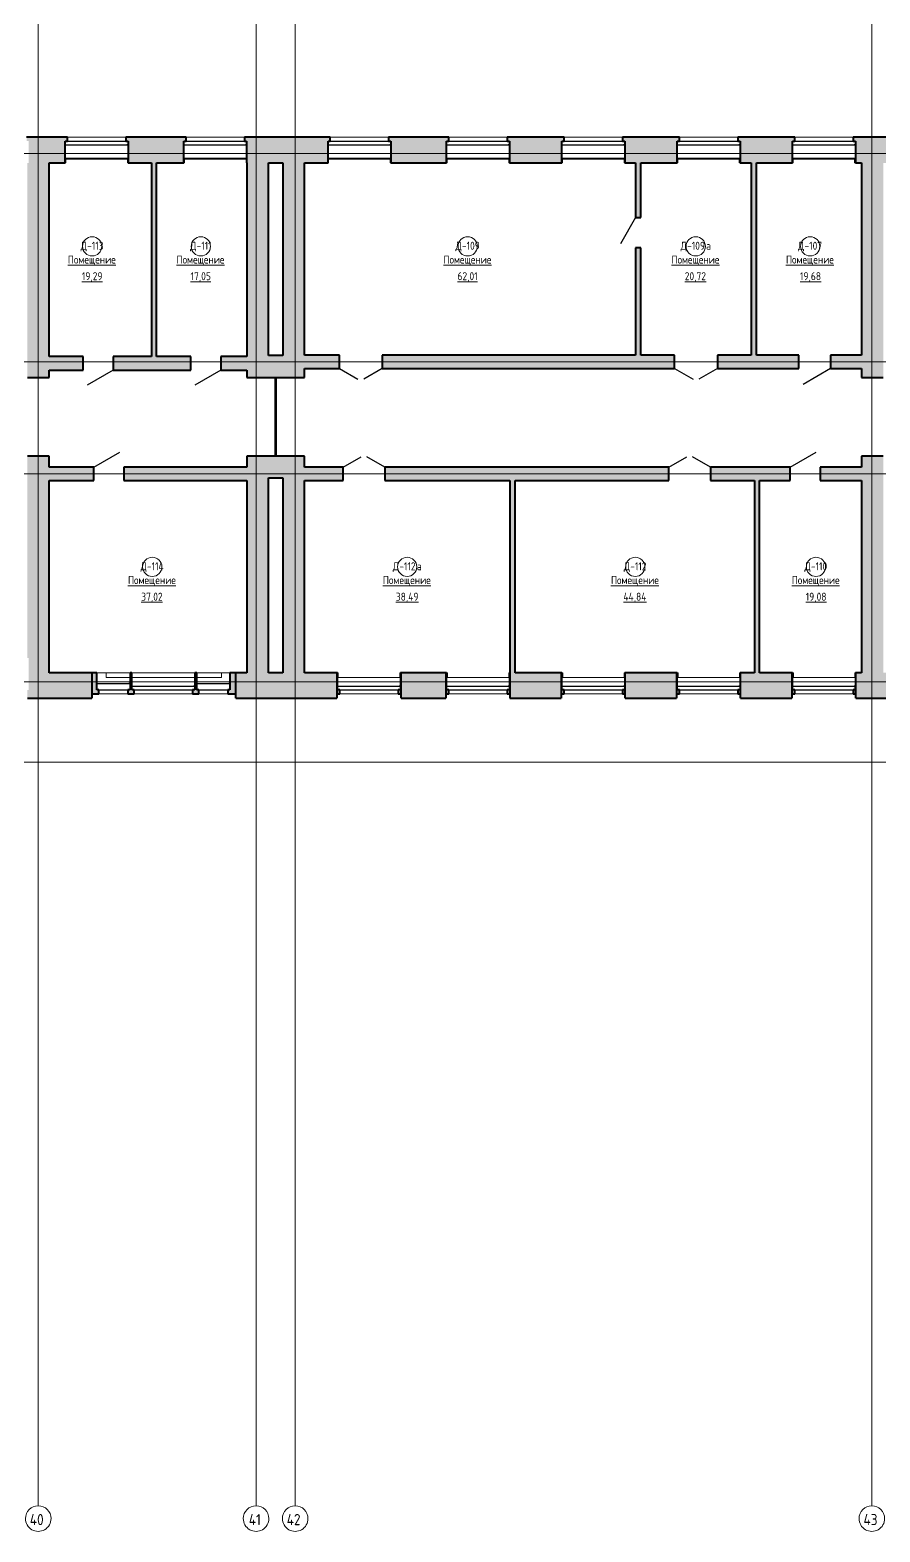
# Model space of a CAD drawing. Header units: millimetres. Extents: x -13853 to 411335, y -23261 to 161252.
# Drawn here: x 309983 to 336512, y -23261 to 23645 of the extents above; entities that cross this region are included whole.
import ezdxf

# ---------------------------------------------------------------- set-up
doc = ezdxf.new("R2010")
doc.units = ezdxf.units.MM
doc.linetypes.add('ADSK_Линия сетки', pattern=[21, 12, -3, 3, -3])
for name, color, linetype, lineweight in [('Двери', 7, 'Continuous', 18), ('Каркас_Импост', 7, 'Continuous', 30), ('Марки помещений', 7, 'Continuous', 18), ('Окна', 7, 'Continuous', 18), ('Оси', 7, 'Continuous', 9), ('Остекление', 7, 'Continuous', 30), ('Панель', 7, 'Continuous', 30), ('Перекрытия', 7, 'Continuous', 18), ('Стены', 7, 'Continuous', 18), ('Стены разрез', 7, 'Continuous', 40)]:
    doc.layers.add(name, color=color, linetype=linetype, lineweight=lineweight)
doc.styles.add('GOST Common_1', font='GOST Common.ttf', dxfattribs={"width": 0.9, "height": 250})
doc.styles.add('GOST Common_2', font='GOST Common.ttf', dxfattribs={"width": 0.9, "height": 350})

# ---------------------------------------------------------------- blocks, each defined once
blk = doc.blocks.new('ИРНИТУ-Окно-ГОСТ23166-99_4_2_Створки - 1920 x 2350-303569-001_Весь этаж')
at = {"layer": 'Каркас_Импост'}
for p, q in [((-1018.1, -90), (941.9, -90)), ((-1018.1, -210), (-1018.1, -90)), ((-1018.1, -90), (-983.1, -90)), ((-1018.1, -210), (941.9, -210)), ((-1018.1, -210), (-983.1, -210)), ((941.9, -90), (906.9, -90)), ((941.9, -210), (906.9, -210)), ((941.9, -210), (941.9, -90))]:
    blk.add_line(p, q, dxfattribs=at)
blk = doc.blocks.new('ИРНИТУ-Окно-ГОСТ23166-99_2_1_Створка - 1000 x 2350-942856-001_Весь этаж')
at = {"layer": 'Каркас_Импост'}
for p, q in [((-1018.1, -10), (21.9, -10)), ((-1018.1, -210), (-1018.1, -10)), ((-1018.1, -10), (-983.1, -10)), ((-1018.1, -210), (21.9, -210)), ((-1018.1, -210), (-983.1, -210)), ((21.9, -10), (-13.1, -10)), ((21.9, -210), (-13.1, -210)), ((21.9, -210), (21.9, -10))]:
    blk.add_line(p, q, dxfattribs=at)
blk = doc.blocks.new('ИРНИТУ_Дверь_Однопольная_ДеревяннаяВнутренняя_филенчатая - 950х3000_c верхней филенкой_-1341336-001_Весь этаж')
at = {"layer": 'Панель'}
blk.add_line((-495, 210), (362, 705), dxfattribs=at)
blk = doc.blocks.new('ИРНИТУ_Дверь_Однопольная_ДеревяннаяВнутренняя_филенчатая - 900х2080 без верха-1341253-001_Весь этаж')
at = {"layer": 'Панель'}
blk.add_line((-470, 210), (344, 680), dxfattribs=at)
blk = doc.blocks.new('ИРНИТУ_Дверь_Однопольная_ДеревяннаяВнутренняя_филенчатая - 900х2080 без верха-1341272-001_Весь этаж')
at = {"layer": 'Панель'}
blk.add_line((-470, -80), (344, -550), dxfattribs=at)
blk = doc.blocks.new('ИРНИТУ-Окно-ГОСТ23166-99_4_2_Створки - 1920 x 2350-580180-001_Весь этаж')
at = {"layer": 'Каркас_Импост'}
for p, q in [((-1018.1, 280), (941.9, 280)), ((-1018.1, 280), (-1018.1, 160)), ((-1018.1, 280), (-983.1, 280)), ((-1018.1, 160), (941.9, 160)), ((-1018.1, 160), (-983.1, 160)), ((941.9, 280), (906.9, 280)), ((941.9, 160), (906.9, 160)), ((941.9, 280), (941.9, 160))]:
    blk.add_line(p, q, dxfattribs=at)
blk = doc.blocks.new('Противодымная перегородка Тип2 - Противодымная перегородка Тип2-1267076-001_Весь этаж')
at = {"layer": 'Каркас_Импост'}
for p, q in [((-1128, 25), (-1228, 25)), ((-1228, 25), (-1228, -25)), ((-1128, 10), (-1128, 25)), ((-1018, 25), (-1118, 25)), ((-1118, 25), (-1118, 10)), ((-1018, 10), (-1018, 25)), ((-5, 25), (-105, 25)), ((-105, 25), (-105, 10)), ((-5, -25), (-5, 25)), ((105, 25), (5, 25)), ((5, 25), (5, -25)), ((105, 10), (105, 25)), ((1118, 25), (1018, 25)), ((1018, 25), (1018, 10)), ((1118, 10), (1118, 25)), ((1228, 25), (1128, 25)), ((1128, 25), (1128, 10)), ((1228, -25), (1228, 25)), ((-1228, -25), (-1128, -25)), ((-1128, -25), (-1128, -10)), ((-1118, -10), (-1118, -25)), ((-1118, -25), (-1018, -25)), ((-1018, -25), (-1018, -10)), ((-105, -10), (-105, -25)), ((-105, -25), (-5, -25)), ((5, -25), (105, -25)), ((105, -25), (105, -10)), ((1018, -10), (1018, -25)), ((1018, -25), (1118, -25)), ((1118, -25), (1118, -10)), ((1128, -10), (1128, -25)), ((1128, -25), (1228, -25))]:
    blk.add_line(p, q, dxfattribs=at)
at = {"layer": 'Каркас_Импост', "lineweight": 18}
for p, q in [((-1018, 25), (-105, 25)), ((105, 25), (1018, 25)), ((-105, -25), (-1018, -25)), ((1018, -25), (105, -25))]:
    blk.add_line(p, q, dxfattribs=at)
at = {"layer": 'Остекление', "lineweight": 18}
for p, q in [((-1128, 10), (-50, 10)), ((-1128, 10), (-1128, -10)), ((-50, -10), (-50, 10)), ((50, 10), (1128, 10)), ((50, 10), (50, -10)), ((1128, -10), (1128, 10)), ((-50, -10), (-1128, -10)), ((1128, -10), (50, -10))]:
    blk.add_line(p, q, dxfattribs=at)
blk = doc.blocks.new('AC_Дверь_Двупольная_ДеревяннаяВнутренняя_филенчатая_с_верхом - 1260х2080-413008-001_Весь этаж')
at = {"layer": 'Панель'}
for p, q in [((-650, 210), (-87, 535)), ((650, 210), (87, 535))]:
    blk.add_line(p, q, dxfattribs=at)
blk = doc.blocks.new('AC_Дверь_Двупольная_ДеревяннаяВнутренняя_филенчатая - 1300х3000 _с верхней филенкой_-1354453-001_Весь этаж')
at = {"layer": 'Панель'}
for p, q in [((-670, 210), (-90, 545)), ((670, 210), (90, 545))]:
    blk.add_line(p, q, dxfattribs=at)
blk = doc.blocks.new('Ось сетки - D8-4846-001_Весь этаж')
at = {"layer": 'Оси', "lineweight": 18}
for start, end in [(360, 180), (180, 360)]:
    blk.add_arc((0, 0), 4, start, end, dxfattribs=at)
blk = doc.blocks.new('ADSK_Марка_Помещение - Номер Имя Площадь Площадь проемов-115235-001_Весь этаж')
at = {"layer": 'Марки помещений'}
blk.add_circle((0, 0), 3, dxfattribs=at)

msp = doc.modelspace()

# ---------------------------------------------------------------- hatches: boundary and pattern name
at = {"layer": 'Стены'}
h = msp.add_hatch(color=256, dxfattribs=at)
h.paths.add_polyline_path([(274529, 19495), (275509, 19495), (275509, 20175), (275579, 20175), (275579, 20295), (272729, 20295), (272729, 19495), (273869, 19495)], flags=0)
h.paths.add_polyline_path([(276549, 19495), (277209, 19495), (277209, 20175), (277279, 20175), (277279, 20295), (276479, 20295), (276479, 20175), (276549, 20175)], flags=0)
h.paths.add_polyline_path([(286384, 19495), (286384, 20175), (286454, 20175), (286454, 20295), (284224, 20295), (284224, 20175), (284294, 20175), (284294, 19495), (285249, 19495)], flags=0)
h.paths.add_polyline_path([(289884, 19495), (289884, 20175), (289954, 20175), (289954, 20295), (288274, 20295), (288274, 20175), (288344, 20175), (288344, 19495), (289469, 19495)], flags=0)
h.paths.add_polyline_path([(282594, 19495), (283254, 19495), (283254, 20175), (283324, 20175), (283324, 20295), (282524, 20295), (282524, 20175), (282594, 20175)], flags=0)
h.paths.add_polyline_path([(281030, 19495), (281554, 19495), (281554, 20175), (281624, 20175), (281624, 20295), (278179, 20295), (278179, 20175), (278249, 20175), (278249, 19495)], flags=0)
h.paths.add_polyline_path([(306544, 19495), (307984, 19495), (307984, 20175), (308054, 20175), (308054, 20295), (306474, 20295), (306474, 20175), (306544, 20175)], flags=0)
h.paths.add_polyline_path([(309944, 19495), (311084, 19495), (311084, 20175), (311154, 20175), (311154, 20295), (309874, 20295), (309874, 20175), (309944, 20175)], flags=0)
h.paths.add_polyline_path([(296139, 19495), (297284, 19495), (297284, 20175), (297354, 20175), (297354, 20295), (295474, 20295), (295474, 20175), (295544, 20175), (295544, 19495), (295979, 19495)], flags=0)
h.paths.add_polyline_path([(302944, 19495), (304584, 19495), (304584, 20175), (304654, 20175), (304654, 20295), (302874, 20295), (302874, 20175), (302944, 20175)], flags=0)
h.paths.add_polyline_path([(300984, 19495), (300984, 20175), (301054, 20175), (301054, 20295), (299174, 20295), (299174, 20175), (299244, 20175), (299244, 19495)], flags=0)
h.paths.add_polyline_path([(313929, 19495), (314784, 19495), (314784, 20175), (314854, 20175), (314854, 20295), (312974, 20295), (312974, 20175), (313044, 20175), (313044, 19495), (313769, 19495)], flags=0)
h.paths.add_polyline_path([(291844, 19495), (293584, 19495), (293584, 20175), (293654, 20175), (293654, 20295), (291774, 20295), (291774, 20175), (291844, 20175)], flags=0)
h.paths.add_polyline_path([(332496, 19495), (333784, 19495), (333784, 20175), (333854, 20175), (333854, 20295), (332074, 20295), (332074, 20175), (332144, 20175), (332144, 19495)], flags=0)
h.paths.add_polyline_path([(316744, 19495), (319284, 19495), (319284, 20175), (319354, 20175), (319354, 20295), (316674, 20295), (316674, 20175), (316744, 20175)], flags=0)
h.paths.add_polyline_path([(321244, 19495), (322984, 19495), (322984, 20175), (323054, 20175), (323054, 20295), (321174, 20295), (321174, 20175), (321244, 20175)], flags=0)
h.paths.add_polyline_path([(324944, 19495), (326584, 19495), (326584, 20175), (326654, 20175), (326654, 20295), (324874, 20295), (324874, 20175), (324944, 20175)], flags=0)
h.paths.add_polyline_path([(330184, 19495), (330184, 20175), (330254, 20175), (330254, 20295), (328474, 20295), (328474, 20175), (328544, 20175), (328544, 19495), (329044, 19495)], flags=0)
h.paths.add_polyline_path([(346344, 19495), (347884, 19495), (347884, 20175), (347954, 20175), (347954, 20295), (346274, 20295), (346274, 20175), (346344, 20175)], flags=0)
h.paths.add_polyline_path([(344384, 19495), (344384, 20175), (344454, 20175), (344454, 20295), (342974, 20295), (342974, 20175), (343044, 20175), (343044, 19495), (343544, 19495)], flags=0)
h.paths.add_polyline_path([(335744, 19495), (337484, 19495), (337484, 20175), (337554, 20175), (337554, 20295), (335674, 20295), (335674, 20175), (335744, 20175)], flags=0)
h.paths.add_polyline_path([(354969, 19495), (354969, 20295), (353174, 20295), (353174, 20175), (353244, 20175), (353244, 19495), (354604, 19495)], flags=0)
h.paths.add_polyline_path([(350694, 19495), (351284, 19495), (351284, 20175), (351354, 20175), (351354, 20295), (349774, 20295), (349774, 20175), (349844, 20175), (349844, 19495)], flags=0)
h.paths.add_polyline_path([(340103, 19495), (341084, 19495), (341084, 20175), (341154, 20175), (341154, 20295), (339374, 20295), (339374, 20175), (339444, 20175), (339444, 19495)], flags=0)
for points in [[(309899, 12796), (310579, 12796), (310579, 19495), (309899, 19495), (309899, 13075)], [(313769, 13447), (313929, 13447), (313929, 19495), (313769, 19495), (313769, 17027)], [(316749, 13476), (317429, 13476), (317429, 19495), (316749, 19495), (316749, 17027)], [(318549, 13476), (318549, 19495), (317869, 19495), (317869, 13476)], [(332496, 13495), (332656, 13495), (332656, 19495), (332496, 19495), (332496, 17027)], [(336616, 12796), (336616, 19495), (335936, 19495), (335936, 12796)], [(318549, 12796), (318549, 13476), (316749, 13476), (316749, 12796)], [(309944, 3575), (310579, 3575), (310579, 10340), (309899, 10340), (309899, 4035), (309944, 4035)], [(317869, 9660), (318549, 9660), (318549, 10340), (316749, 10340), (316749, 9660), (317429, 9660)], [(336616, 3575), (336616, 10340), (335936, 10340), (335936, 3575)], [(316749, 3575), (317429, 3575), (317429, 9660), (316749, 9660), (316749, 4593)], [(317869, 3575), (318549, 3575), (318549, 9660), (317869, 9660), (317869, 4593)], [(324964, 3575), (325124, 3575), (325124, 9575), (324964, 9575), (324964, 4593)], [(332596, 3575), (332756, 3575), (332756, 9575), (332596, 9575), (332596, 4593)]]:
    msp.add_hatch(color=256, dxfattribs=at).paths.add_polyline_path(points, flags=0)
h = msp.add_hatch(color=256, dxfattribs=at)
h.paths.add_polyline_path([(329044, 13495), (329044, 16847), (328884, 16847), (328884, 13495)], flags=0)
h.paths.add_polyline_path([(328884, 17787), (329044, 17787), (329044, 19495), (328884, 19495)], flags=0)
h = msp.add_hatch(color=256, dxfattribs=at)
h.paths.add_polyline_path([(315939, 13027), (316749, 13027), (316749, 13447), (315939, 13447)], flags=0)
h.paths.add_polyline_path([(310579, 13027), (311639, 13027), (311639, 13447), (310579, 13447)], flags=0)
h.paths.add_polyline_path([(312579, 13027), (314999, 13027), (314999, 13447), (312579, 13447)], flags=0)
h = msp.add_hatch(color=256, dxfattribs=at)
h.paths.add_polyline_path([(318549, 13075), (319639, 13075), (319639, 13495), (318549, 13495), (318549, 13476)], flags=0)
h.paths.add_polyline_path([(320979, 13075), (330100, 13075), (330100, 13495), (320979, 13495)], flags=0)
h.paths.add_polyline_path([(334971, 13075), (335936, 13075), (335936, 13495), (334971, 13495)], flags=0)
h.paths.add_polyline_path([(331440, 13075), (333981, 13075), (333981, 13495), (331440, 13495)], flags=0)
h = msp.add_hatch(color=256, dxfattribs=at)
h.paths.add_polyline_path([(316749, 9575), (316749, 9995), (312909, 9995), (312909, 9575), (314786, 9575)], flags=0)
h.paths.add_polyline_path([(310579, 9575), (311969, 9575), (311969, 9995), (310579, 9995)], flags=0)
h = msp.add_hatch(color=256, dxfattribs=at)
h.paths.add_polyline_path([(323225, 9575), (329926, 9575), (329926, 9995), (321059, 9995), (321059, 9575)], flags=0)
h.paths.add_polyline_path([(318549, 9575), (319759, 9575), (319759, 9995), (318549, 9995), (318549, 9660)], flags=0)
h.paths.add_polyline_path([(334646, 9575), (335936, 9575), (335936, 9995), (334646, 9995)], flags=0)
h.paths.add_polyline_path([(333706, 9575), (333706, 9995), (331226, 9995), (331226, 9575), (332756, 9575)], flags=0)
h = msp.add_hatch(color=256, dxfattribs=at)
h.paths.add_polyline_path([(275464, 2775), (275464, 3575), (273529, 3575), (273529, 2775)], flags=0)
h.paths.add_polyline_path([(286364, 2775), (286364, 3575), (284664, 3575), (284664, 2775), (285249, 2775)], flags=0)
h.paths.add_polyline_path([(281064, 2775), (282664, 2775), (282664, 3575), (281064, 3575)], flags=0)
h.paths.add_polyline_path([(279064, 2775), (279064, 3575), (277464, 3575), (277464, 2775)], flags=0)
h.paths.add_polyline_path([(306564, 2775), (307964, 2775), (307964, 3575), (306564, 3575)], flags=0)
h.paths.add_polyline_path([(297264, 2775), (297264, 3575), (295564, 3575), (295564, 2775)], flags=0)
h.paths.add_polyline_path([(304564, 2775), (304564, 3575), (303224, 3575), (303224, 2775)], flags=0)
h.paths.add_polyline_path([(289964, 2775), (289964, 3575), (288364, 3575), (288364, 2775), (289469, 2775)], flags=0)
h.paths.add_polyline_path([(293564, 2775), (293564, 3575), (291944, 3575), (291944, 3035), (291899, 3035), (291899, 2775)], flags=0)
h.paths.add_polyline_path([(300964, 2775), (300964, 3575), (299264, 3575), (299264, 2775)], flags=0)
h.paths.add_polyline_path([(321564, 2775), (322964, 2775), (322964, 3575), (321564, 3575)], flags=0)
h.paths.add_polyline_path([(326564, 2775), (326564, 3575), (324964, 3575), (324964, 2775)], flags=0)
h.paths.add_polyline_path([(309899, 2775), (311909, 2775), (311909, 3575), (309944, 3575), (309944, 3035), (309899, 3035)], flags=0)
h.paths.add_polyline_path([(330164, 2775), (330164, 3575), (328564, 3575), (328564, 2775)], flags=0)
h.paths.add_polyline_path([(319564, 2775), (319564, 3575), (316409, 3575), (316409, 2775), (319005, 2775)], flags=0)
h.paths.add_polyline_path([(337464, 2775), (337464, 3575), (335764, 3575), (335764, 2775), (335883, 2775)], flags=0)
h.paths.add_polyline_path([(347864, 2775), (347864, 3575), (346364, 3575), (346364, 2775)], flags=0)
h.paths.add_polyline_path([(351264, 2775), (351264, 3575), (349864, 3575), (349864, 2775)], flags=0)
h.paths.add_polyline_path([(344364, 2775), (344364, 3575), (343064, 3575), (343064, 2775), (344322, 2775)], flags=0)
h.paths.add_polyline_path([(340103, 2775), (341064, 2775), (341064, 3575), (339464, 3575), (339464, 2775)], flags=0)
h.paths.add_polyline_path([(332164, 2775), (333764, 2775), (333764, 3575), (332164, 3575)], flags=0)
h.paths.add_polyline_path([(353264, 2775), (355769, 2775), (355769, 3575), (353264, 3575)], flags=0)
h = msp.add_hatch(color=256, dxfattribs=at)
h.paths.add_polyline_path([(313234, 2915), (313234, 3035), (313164, 3035), (313164, 3575), (313104, 3575), (313104, 3035), (313034, 3035), (313034, 2915)], flags=0)
h.paths.add_polyline_path([(315054, 2915), (315254, 2915), (315254, 3035), (315184, 3035), (315184, 3575), (315124, 3575), (315124, 3035), (315054, 3035)], flags=0)
h.paths.add_polyline_path([(311909, 2915), (312134, 2915), (312134, 3035), (312064, 3035), (312064, 3575), (311909, 3575)], flags=0)
h.paths.add_polyline_path([(316409, 2915), (316409, 3575), (316224, 3575), (316224, 3035), (316154, 3035), (316154, 2915)], flags=0)
h = msp.add_hatch(color=256, dxfattribs=at)
h.paths.add_polyline_path([(319654, 2915), (319654, 3035), (319584, 3035), (319584, 3575), (319564, 3575), (319564, 2915)], flags=0)
h.paths.add_polyline_path([(321474, 2915), (321564, 2915), (321564, 3575), (321544, 3575), (321544, 3035), (321474, 3035)], flags=0)
h = msp.add_hatch(color=256, dxfattribs=at)
h.paths.add_polyline_path([(323054, 2915), (323054, 3035), (322984, 3035), (322984, 3575), (322964, 3575), (322964, 2915)], flags=0)
h.paths.add_polyline_path([(324874, 2915), (324964, 2915), (324964, 3575), (324944, 3575), (324944, 3035), (324874, 3035)], flags=0)
h = msp.add_hatch(color=256, dxfattribs=at)
h.paths.add_polyline_path([(328474, 2915), (328564, 2915), (328564, 3575), (328544, 3575), (328544, 3035), (328474, 3035)], flags=0)
h.paths.add_polyline_path([(326564, 2915), (326654, 2915), (326654, 3035), (326584, 3035), (326584, 3575), (326564, 3575)], flags=0)
h = msp.add_hatch(color=256, dxfattribs=at)
h.paths.add_polyline_path([(330164, 2915), (330254, 2915), (330254, 3035), (330184, 3035), (330184, 3575), (330164, 3575)], flags=0)
h.paths.add_polyline_path([(332074, 2915), (332164, 2915), (332164, 3575), (332144, 3575), (332144, 3035), (332074, 3035)], flags=0)
h = msp.add_hatch(color=256, dxfattribs=at)
h.paths.add_polyline_path([(333764, 2915), (333854, 2915), (333854, 3035), (333784, 3035), (333784, 3575), (333764, 3575)], flags=0)
h.paths.add_polyline_path([(335674, 2915), (335764, 2915), (335764, 3575), (335744, 3575), (335744, 3035), (335674, 3035)], flags=0)

# ---------------------------------------------------------------- linework, layer by layer
at = {"layer": 'Оси', "linetype": 'ADSK_Линия сетки'}
for p, q in [((310239, 153732), (310239, -22443)), ((317039, 139245), (317039, -22443)), ((318259, 139245), (318259, -22443)), ((336259, 137955), (336259, -22443)), ((-13035, 19785), (410517, 19785)), ((-13035, 13285), (410517, 13285)), ((-13035, 9785), (410517, 9785)), ((-13035, 3285), (410517, 3285)), ((-13035, 785), (410517, 785))]:
    msp.add_line(p, q, dxfattribs=at)
at = {"layer": 'Перекрытия'}
for p, q in [((313024, 19612), (311104, 19612)), ((316724, 19612), (314804, 19612)), ((321224, 19612), (319304, 19612)), ((324924, 19612), (323004, 19612)), ((328524, 19612), (326604, 19612)), ((332119, 19612), (330199, 19612)), ((335719, 19612), (333799, 19612))]:
    msp.add_line(p, q, dxfattribs=at)
at = {"layer": 'Стены'}
for p, q in [((311154, 20295), (312974, 20295)), ((314854, 20295), (316674, 20295)), ((319354, 20295), (321174, 20295)), ((323054, 20295), (324874, 20295)), ((326654, 20295), (328474, 20295)), ((330254, 20295), (332074, 20295)), ((333854, 20295), (335674, 20295)), ((311104, 19495), (311084, 19495)), ((311104, 19495), (311104, 19645)), ((311104, 19645), (313024, 19645)), ((313024, 19645), (313024, 19495)), ((313044, 19495), (313024, 19495)), ((314804, 19495), (314784, 19495)), ((314804, 19495), (314804, 19645)), ((314804, 19645), (316724, 19645)), ((316724, 19645), (316724, 19495)), ((316744, 19495), (316724, 19495)), ((319304, 19495), (319284, 19495)), ((319304, 19495), (319304, 19645)), ((319304, 19645), (321224, 19645)), ((321224, 19645), (321224, 19495)), ((321244, 19495), (321224, 19495)), ((323004, 19495), (322984, 19495)), ((323004, 19495), (323004, 19645)), ((323004, 19645), (324924, 19645)), ((324924, 19645), (324924, 19495)), ((324944, 19495), (324924, 19495)), ((326604, 19495), (326584, 19495)), ((326604, 19495), (326604, 19645)), ((326604, 19645), (328524, 19645)), ((328524, 19645), (328524, 19495)), ((328544, 19495), (328524, 19495)), ((330199, 19495), (330184, 19495)), ((330199, 19495), (330199, 19645)), ((330199, 19645), (332119, 19645)), ((332119, 19645), (332119, 19495)), ((332144, 19495), (332119, 19495)), ((333799, 19495), (333784, 19495)), ((333799, 19495), (333799, 19645)), ((333799, 19645), (335719, 19645)), ((335719, 19645), (335719, 19495)), ((335744, 19495), (335719, 19495)), ((312064, 3575), (313104, 3575)), ((312364, 3425), (312364, 3575)), ((313104, 3425), (312364, 3425)), ((313164, 3575), (315124, 3575)), ((315124, 3425), (313164, 3425)), ((315184, 3575), (316224, 3575)), ((315964, 3425), (315184, 3425)), ((315964, 3575), (315964, 3425)), ((319584, 3575), (319604, 3575)), ((319604, 3425), (319604, 3575)), ((321524, 3425), (319604, 3425)), ((321524, 3575), (321524, 3425)), ((321524, 3575), (321544, 3575)), ((322984, 3575), (323009, 3575)), ((323009, 3425), (323009, 3575)), ((324929, 3425), (323009, 3425)), ((324929, 3575), (324929, 3425)), ((324929, 3575), (324944, 3575)), ((326584, 3575), (326609, 3575)), ((326609, 3425), (326609, 3575)), ((328529, 3425), (326609, 3425)), ((328529, 3575), (328529, 3425)), ((328529, 3575), (328544, 3575)), ((330184, 3575), (330209, 3575)), ((330209, 3425), (330209, 3575)), ((332129, 3425), (330209, 3425)), ((332129, 3575), (332129, 3425)), ((332129, 3575), (332144, 3575)), ((333784, 3575), (333809, 3575)), ((333809, 3425), (333809, 3575)), ((335729, 3425), (333809, 3425)), ((335729, 3575), (335729, 3425)), ((335729, 3575), (335744, 3575)), ((313034, 2915), (312134, 2915)), ((315054, 2915), (313234, 2915)), ((316154, 2915), (315254, 2915)), ((321474, 2915), (319654, 2915)), ((324874, 2915), (323054, 2915)), ((328474, 2915), (326654, 2915)), ((332074, 2915), (330254, 2915)), ((335674, 2915), (333854, 2915))]:
    msp.add_line(p, q, dxfattribs=at)
at = {"layer": 'Стены разрез'}
for p, q in [((311154, 20295), (309874, 20295)), ((311084, 19495), (311084, 20175)), ((311084, 20175), (311154, 20175)), ((311154, 20175), (311154, 20295)), ((314854, 20295), (312974, 20295)), ((312974, 20295), (312974, 20175)), ((312974, 20175), (313044, 20175)), ((313044, 20175), (313044, 19495)), ((314784, 19495), (314784, 20175)), ((314784, 20175), (314854, 20175)), ((314854, 20175), (314854, 20295)), ((319354, 20295), (316674, 20295)), ((316674, 20295), (316674, 20175)), ((316674, 20175), (316744, 20175)), ((316744, 20175), (316744, 19495)), ((319284, 19495), (319284, 20175)), ((319284, 20175), (319354, 20175)), ((319354, 20175), (319354, 20295)), ((323054, 20295), (321174, 20295)), ((321174, 20295), (321174, 20175)), ((321174, 20175), (321244, 20175)), ((321244, 20175), (321244, 19495)), ((322984, 19495), (322984, 20175)), ((322984, 20175), (323054, 20175)), ((323054, 20175), (323054, 20295)), ((326654, 20295), (324874, 20295)), ((324874, 20295), (324874, 20175)), ((324874, 20175), (324944, 20175)), ((324944, 20175), (324944, 19495)), ((326584, 19495), (326584, 20175)), ((326584, 20175), (326654, 20175)), ((326654, 20175), (326654, 20295)), ((330254, 20295), (328474, 20295)), ((328474, 20295), (328474, 20175)), ((328474, 20175), (328544, 20175)), ((328544, 20175), (328544, 19495)), ((330184, 19495), (330184, 20175)), ((330184, 20175), (330254, 20175)), ((330254, 20175), (330254, 20295)), ((333854, 20295), (332074, 20295)), ((332074, 20295), (332074, 20175)), ((332074, 20175), (332144, 20175)), ((332144, 20175), (332144, 19495)), ((333784, 19495), (333784, 20175)), ((333784, 20175), (333854, 20175)), ((333854, 20175), (333854, 20295)), ((337554, 20295), (335674, 20295)), ((335674, 20295), (335674, 20175)), ((335674, 20175), (335744, 20175)), ((335744, 20175), (335744, 19495)), ((310579, 19495), (311084, 19495)), ((310579, 13447), (310579, 19495)), ((313044, 19495), (313769, 19495)), ((313769, 19495), (313769, 13447)), ((313929, 19495), (314784, 19495)), ((313929, 13447), (313929, 19495)), ((316744, 19495), (316749, 19495)), ((316749, 19495), (316749, 13447)), ((317429, 19495), (317869, 19495)), ((317429, 13476), (317429, 19495)), ((317869, 19495), (317869, 13476)), ((318549, 19495), (319284, 19495)), ((318549, 13495), (318549, 19495)), ((321244, 19495), (322984, 19495)), ((324944, 19495), (326584, 19495)), ((328544, 19495), (328884, 19495)), ((328884, 19495), (328884, 17787)), ((329044, 19495), (330184, 19495)), ((329044, 17787), (329044, 19495)), ((332144, 19495), (332496, 19495)), ((332496, 19495), (332496, 13495)), ((332656, 19495), (333784, 19495)), ((332656, 13495), (332656, 19495)), ((335744, 19495), (335936, 19495)), ((335936, 19495), (335936, 13495)), ((328884, 17787), (329044, 17787)), ((328884, 16847), (328884, 13495)), ((329044, 16847), (328884, 16847)), ((329044, 13495), (329044, 16847)), ((311639, 13447), (310579, 13447)), ((311639, 13027), (311639, 13447)), ((313769, 13447), (312579, 13447)), ((312579, 13447), (312579, 13027)), ((314999, 13447), (313929, 13447)), ((314999, 13027), (314999, 13447)), ((316749, 13447), (315939, 13447)), ((315939, 13447), (315939, 13027)), ((317869, 13476), (317429, 13476)), ((319639, 13495), (318549, 13495)), ((319639, 13075), (319639, 13495)), ((328884, 13495), (320979, 13495)), ((320979, 13495), (320979, 13075)), ((330100, 13495), (329044, 13495)), ((330100, 13075), (330100, 13495)), ((332496, 13495), (331440, 13495)), ((331440, 13495), (331440, 13075)), ((333981, 13495), (332656, 13495)), ((333981, 13075), (333981, 13495)), ((335936, 13495), (334971, 13495)), ((334971, 13495), (334971, 13075)), ((309899, 12796), (310579, 12796)), ((310579, 12796), (310579, 13027)), ((310579, 13027), (311639, 13027)), ((312579, 13027), (314999, 13027)), ((315939, 13027), (316749, 13027)), ((316749, 13027), (316749, 12796)), ((316749, 12796), (318549, 12796)), ((318549, 12796), (318549, 13075)), ((318549, 13075), (319639, 13075)), ((320979, 13075), (330100, 13075)), ((331440, 13075), (333981, 13075)), ((334971, 13075), (335936, 13075)), ((335936, 13075), (335936, 12796)), ((335936, 12796), (336616, 12796)), ((310579, 10340), (309899, 10340)), ((310579, 9995), (310579, 10340)), ((318549, 10340), (316749, 10340)), ((316749, 10340), (316749, 9995)), ((318549, 9995), (318549, 10340)), ((335936, 10340), (335936, 9995)), ((336616, 10340), (335936, 10340)), ((311969, 9995), (310579, 9995)), ((311969, 9575), (311969, 9995)), ((316749, 9995), (312909, 9995)), ((312909, 9995), (312909, 9575)), ((319759, 9995), (318549, 9995)), ((319759, 9575), (319759, 9995)), ((329926, 9995), (321059, 9995)), ((321059, 9995), (321059, 9575)), ((329926, 9575), (329926, 9995)), ((333706, 9995), (331226, 9995)), ((331226, 9995), (331226, 9575)), ((333706, 9575), (333706, 9995)), ((335936, 9995), (334646, 9995)), ((334646, 9995), (334646, 9575)), ((310579, 3575), (310579, 9575)), ((310579, 9575), (311969, 9575)), ((312909, 9575), (316749, 9575)), ((316749, 9575), (316749, 3575)), ((317429, 3575), (317429, 9660)), ((317429, 9660), (317869, 9660)), ((317869, 9660), (317869, 3575)), ((318549, 3575), (318549, 9575)), ((318549, 9575), (319759, 9575)), ((321059, 9575), (324964, 9575)), ((324964, 9575), (324964, 2775)), ((325124, 9575), (329926, 9575)), ((325124, 3575), (325124, 9575)), ((331226, 9575), (332596, 9575)), ((332596, 9575), (332596, 3575)), ((332756, 9575), (333706, 9575)), ((332756, 3575), (332756, 9575)), ((334646, 9575), (335936, 9575)), ((335936, 9575), (335936, 3575)), ((312064, 3575), (310579, 3575)), ((311909, 3575), (311909, 2775)), ((312064, 3035), (312064, 3575)), ((313164, 3575), (313104, 3575)), ((313104, 3575), (313104, 3035)), ((313164, 3035), (313164, 3575)), ((315184, 3575), (315124, 3575)), ((315124, 3575), (315124, 3035)), ((315184, 3035), (315184, 3575)), ((316749, 3575), (316224, 3575)), ((316224, 3575), (316224, 3035)), ((316409, 2775), (316409, 3575)), ((317869, 3575), (317429, 3575)), ((319584, 3575), (318549, 3575)), ((319564, 3575), (319564, 2775)), ((319584, 3035), (319584, 3575)), ((322984, 3575), (321544, 3575)), ((321544, 3575), (321544, 3035)), ((321564, 2775), (321564, 3575)), ((322964, 3575), (322964, 2775)), ((322984, 3035), (322984, 3575)), ((324964, 3575), (324944, 3575)), ((324944, 3575), (324944, 3035)), ((326584, 3575), (325124, 3575)), ((326564, 3575), (326564, 2775)), ((326584, 3035), (326584, 3575)), ((330184, 3575), (328544, 3575)), ((328544, 3575), (328544, 3035)), ((328564, 2775), (328564, 3575)), ((330164, 3575), (330164, 2775)), ((330184, 3035), (330184, 3575)), ((332596, 3575), (332144, 3575)), ((332144, 3575), (332144, 3035)), ((332164, 2775), (332164, 3575)), ((333784, 3575), (332756, 3575)), ((333764, 3575), (333764, 2775)), ((333784, 3035), (333784, 3575)), ((335936, 3575), (335744, 3575)), ((335744, 3575), (335744, 3035)), ((335764, 2775), (335764, 3575)), ((311909, 2915), (312134, 2915)), ((312134, 3035), (312064, 3035)), ((312134, 2915), (312134, 3035)), ((313104, 3035), (313034, 3035)), ((313034, 3035), (313034, 2915)), ((313034, 2915), (313234, 2915)), ((313234, 3035), (313164, 3035)), ((313234, 2915), (313234, 3035)), ((315124, 3035), (315054, 3035)), ((315054, 3035), (315054, 2915)), ((315054, 2915), (315254, 2915)), ((315254, 3035), (315184, 3035)), ((315254, 2915), (315254, 3035)), ((316224, 3035), (316154, 3035)), ((316154, 3035), (316154, 2915)), ((316154, 2915), (316409, 2915)), ((319564, 2915), (319654, 2915)), ((319654, 3035), (319584, 3035)), ((319654, 2915), (319654, 3035)), ((321544, 3035), (321474, 3035)), ((321474, 3035), (321474, 2915)), ((321474, 2915), (321564, 2915)), ((322964, 2915), (323054, 2915)), ((323054, 3035), (322984, 3035)), ((323054, 2915), (323054, 3035)), ((324944, 3035), (324874, 3035)), ((324874, 3035), (324874, 2915)), ((324874, 2915), (324964, 2915)), ((326564, 2915), (326654, 2915)), ((326654, 3035), (326584, 3035)), ((326654, 2915), (326654, 3035)), ((328544, 3035), (328474, 3035)), ((328474, 3035), (328474, 2915)), ((328474, 2915), (328564, 2915)), ((330164, 2915), (330254, 2915)), ((330254, 3035), (330184, 3035)), ((330254, 2915), (330254, 3035)), ((332144, 3035), (332074, 3035)), ((332074, 3035), (332074, 2915)), ((332074, 2915), (332164, 2915)), ((333764, 2915), (333854, 2915)), ((333854, 3035), (333784, 3035)), ((333854, 2915), (333854, 3035)), ((335744, 3035), (335674, 3035)), ((335674, 3035), (335674, 2915)), ((335674, 2915), (335764, 2915)), ((309899, 2775), (311909, 2775)), ((316409, 2775), (319564, 2775)), ((321564, 2775), (322964, 2775)), ((324964, 2775), (326564, 2775)), ((328564, 2775), (330164, 2775)), ((332164, 2775), (333764, 2775)), ((335764, 2775), (337464, 2775))]:
    msp.add_line(p, q, dxfattribs=at)

# ---------------------------------------------------------------- block references
at = {"layer": 'Двери'}
for name, p, rotation in [('ИРНИТУ_Дверь_Однопольная_ДеревяннаяВнутренняя_филенчатая - 900х2080 без верха-1341272-001_Весь этаж', (328964, 17317), 270.0000000000001), ('ИРНИТУ_Дверь_Однопольная_ДеревяннаяВнутренняя_филенчатая - 900х2080 без верха-1341253-001_Весь этаж', (312109, 13237), 180), ('ИРНИТУ_Дверь_Однопольная_ДеревяннаяВнутренняя_филенчатая - 900х2080 без верха-1341253-001_Весь этаж', (315469, 13237), 180), ('Противодымная перегородка Тип2 - Противодымная перегородка Тип2-1267076-001_Весь этаж', (317649, 11568), 270), ('AC_Дверь_Двупольная_ДеревяннаяВнутренняя_филенчатая - 1300х3000 _с верхней филенкой_-1354453-001_Весь этаж', (320309, 13285), 180), ('AC_Дверь_Двупольная_ДеревяннаяВнутренняя_филенчатая - 1300х3000 _с верхней филенкой_-1354453-001_Весь этаж', (330770, 13285), 180), ('ИРНИТУ_Дверь_Однопольная_ДеревяннаяВнутренняя_филенчатая - 950х3000_c верхней филенкой_-1341336-001_Весь этаж', (334476, 13285), 180)]:
    msp.add_blockref(name, p, dxfattribs=dict(at, rotation=rotation))
for name, p in [('ИРНИТУ_Дверь_Однопольная_ДеревяннаяВнутренняя_филенчатая - 900х2080 без верха-1341253-001_Весь этаж', (312439, 9785)), ('AC_Дверь_Двупольная_ДеревяннаяВнутренняя_филенчатая_с_верхом - 1260х2080-413008-001_Весь этаж', (320409, 9785)), ('AC_Дверь_Двупольная_ДеревяннаяВнутренняя_филенчатая_с_верхом - 1260х2080-413008-001_Весь этаж', (330576, 9785)), ('ИРНИТУ_Дверь_Однопольная_ДеревяннаяВнутренняя_филенчатая - 900х2080 без верха-1341253-001_Весь этаж', (334176, 9785))]:
    msp.add_blockref(name, p, dxfattribs=at)
at = {"layer": 'Марки помещений', "xscale": 99.99999999999993, "yscale": 99.99999999999993, "zscale": 99.99999999999993}
for p in [(311921, 16889), (315314, 16889), (323644, 16889), (330762, 16889), (334336, 16889), (313798, 6880), (321755, 6880), (328875, 6880), (334515, 6880)]:
    msp.add_blockref('ADSK_Марка_Помещение - Номер Имя Площадь Площадь проемов-115235-001_Весь этаж', p, dxfattribs=at)
at = {"layer": 'Окна'}
for name, p in [('ИРНИТУ-Окно-ГОСТ23166-99_4_2_Створки - 1920 x 2350-580180-001_Весь этаж', (312102, 19895)), ('ИРНИТУ-Окно-ГОСТ23166-99_4_2_Створки - 1920 x 2350-580180-001_Весь этаж', (315802, 19895)), ('ИРНИТУ-Окно-ГОСТ23166-99_4_2_Створки - 1920 x 2350-580180-001_Весь этаж', (320302, 19895)), ('ИРНИТУ-Окно-ГОСТ23166-99_4_2_Створки - 1920 x 2350-580180-001_Весь этаж', (324002, 19895)), ('ИРНИТУ-Окно-ГОСТ23166-99_4_2_Створки - 1920 x 2350-580180-001_Весь этаж', (327602, 19895)), ('ИРНИТУ-Окно-ГОСТ23166-99_4_2_Створки - 1920 x 2350-580180-001_Весь этаж', (331202, 19895)), ('ИРНИТУ-Окно-ГОСТ23166-99_4_2_Створки - 1920 x 2350-580180-001_Весь этаж', (334802, 19895)), ('ИРНИТУ-Окно-ГОСТ23166-99_2_1_Створка - 1000 x 2350-942856-001_Весь этаж', (313082, 3245)), ('ИРНИТУ-Окно-ГОСТ23166-99_4_2_Створки - 1920 x 2350-303569-001_Весь этаж', (314182, 3245)), ('ИРНИТУ-Окно-ГОСТ23166-99_2_1_Створка - 1000 x 2350-942856-001_Весь этаж', (316202, 3245)), ('ИРНИТУ-Окно-ГОСТ23166-99_4_2_Створки - 1920 x 2350-303569-001_Весь этаж', (320602, 3245)), ('ИРНИТУ-Окно-ГОСТ23166-99_4_2_Створки - 1920 x 2350-303569-001_Весь этаж', (324002, 3245)), ('ИРНИТУ-Окно-ГОСТ23166-99_4_2_Створки - 1920 x 2350-303569-001_Весь этаж', (327602, 3245)), ('ИРНИТУ-Окно-ГОСТ23166-99_4_2_Створки - 1920 x 2350-303569-001_Весь этаж', (331202, 3245)), ('ИРНИТУ-Окно-ГОСТ23166-99_4_2_Створки - 1920 x 2350-303569-001_Весь этаж', (334802, 3245))]:
    msp.add_blockref(name, p, dxfattribs=at)
at = {"layer": 'Оси', "lineweight": 18, "xscale": 99.99999999999993, "yscale": 99.99999999999993, "zscale": 99.99999999999993, "rotation": 180}
for p in [(310239, -22843), (317039, -22843), (318259, -22843), (336259, -22843)]:
    msp.add_blockref('Ось сетки - D8-4846-001_Весь этаж', p, dxfattribs=at)

# ---------------------------------------------------------------- texts
at = {"layer": 'Марки помещений', "lineweight": 9, "char_height": 250, "attachment_point": 1, "style": 'GOST Common_1'}
for s, insert, width in [('\\fGOST Common|b0|i0|c204|p34|;\\W.9;Д', (311563, 17033), 245.32), ('-113', (311765, 17033), 663.8), ('\\fGOST Common|b0|i0|c204|p34|;\\W.9;Д', (314979, 17033), 245.32), ('-111', (315182, 17033), 606.08), ('\\fGOST Common|b0|i0|c204|p34|;\\W.9;Д', (323262, 17033), 245.32), ('-109', (323464, 17033), 721.52), ('\\fGOST Common|b0|i0|c204|p34|;\\W.9;Д', (330291, 17033), 245.32), ('-109', (330493, 17033), 721.52), ('\\fGOST Common|b0|i0|c204|p34|;\\W.9;а', (331088, 17033), 216.46), ('\\fGOST Common|b0|i0|c204|p34|;\\W.9;Д', (333954, 17033), 245.32), ('-107', (334157, 17033), 721.52), ('\\LПомещение', (311164, 16601), 1875.95), ('\\LПомещение', (314556, 16601), 1875.95), ('\\LПомещение', (322887, 16601), 1875.95), ('\\LПомещение', (330005, 16601), 1875.95), ('\\LПомещение', (333579, 16601), 1875.95), ('\\L19,29', (311601, 16083), 815.32), ('\\L17,05', (314994, 16083), 815.32), ('\\L62,01', (323325, 16083), 815.32), ('\\L20,72', (330419, 16083), 873.04), ('\\L19,68', (334017, 16083), 815.32), ('\\LПомещение', (313040, 6592), 1875.95), ('\\fGOST Common|b0|i0|c204|p34|;\\W.9;Д', (313431, 7023), 245.32), ('-114', (313633, 7023), 685.44), ('\\LПомещение', (320997, 6592), 1875.95), ('\\fGOST Common|b0|i0|c204|p34|;\\W.9;Д', (321307, 7023), 245.32), ('-112', (321510, 7023), 663.8), ('\\fGOST Common|b0|i0|c204|p34|;\\W.9;а', (322057, 7023), 216.46), ('\\LПомещение', (328117, 6592), 1875.95), ('\\fGOST Common|b0|i0|c204|p34|;\\W.9;Д', (328517, 7023), 245.32), ('-112', (328719, 7023), 663.8), ('\\LПомещение', (333758, 6592), 1875.95), ('\\fGOST Common|b0|i0|c204|p34|;\\W.9;Д', (334157, 7023), 245.32), ('-110', (334359, 7023), 663.8), ('\\L37,02', (313454, 6073), 873.04), ('\\L38,49', (321402, 6073), 894.68), ('\\L44,84', (328504, 6073), 937.97), ('\\L19,08', (334196, 6073), 815.32)]:
    msp.add_mtext(s, dxfattribs=dict(at, insert=insert, width=width))
at = {"layer": 'Оси', "char_height": 350, "attachment_point": 1, "style": 'GOST Common_2'}
for s, insert, width in [('40', (309976, -22699), 584.43), ('41', (316812, -22699), 497.85), ('42', (317996, -22699), 584.43), ('43', (335999, -22699), 577.21)]:
    msp.add_mtext(s, dxfattribs=dict(at, insert=insert, width=width))

doc.saveas('drawing.dxf')
